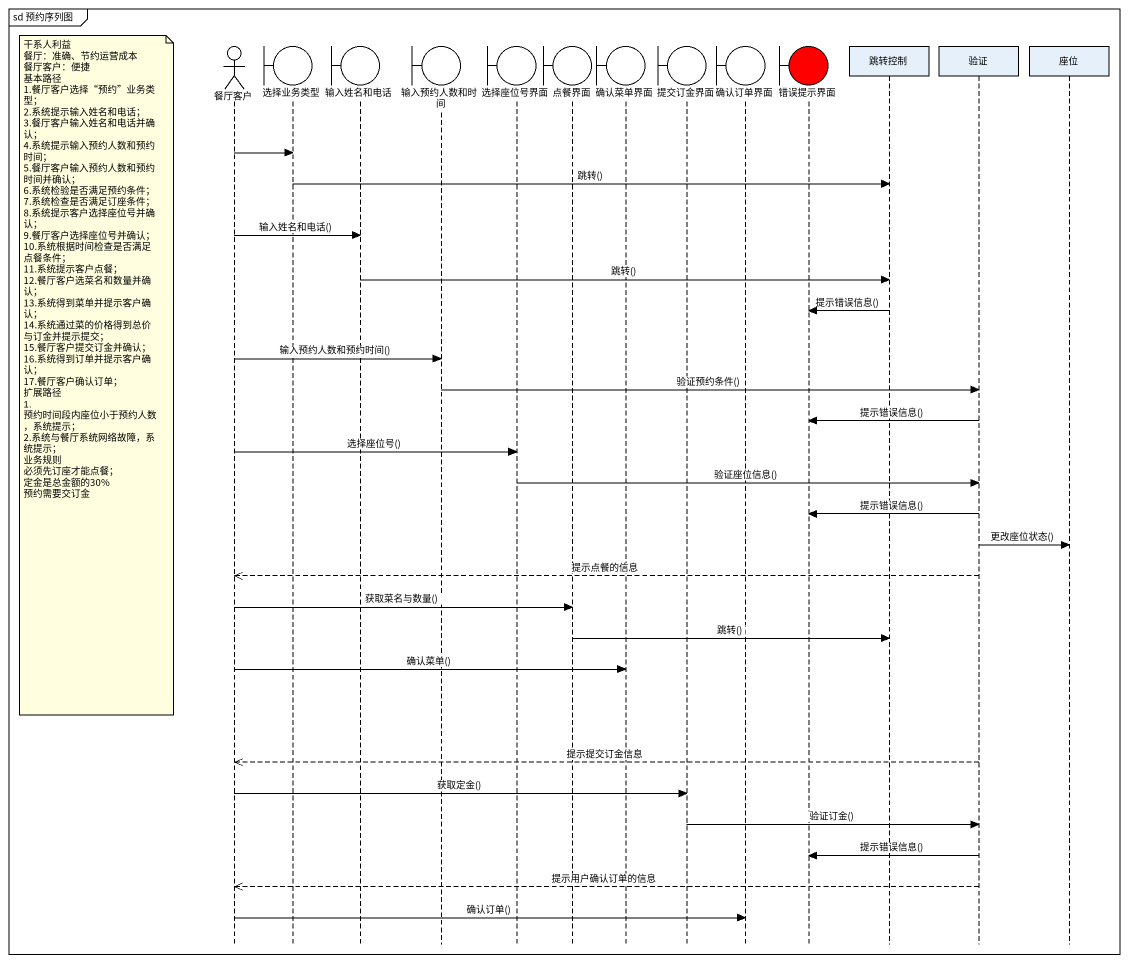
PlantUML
@startuml
mainframe sd 预约序列图
hide footbox
actor 餐厅客户
boundary 选择业务类型
boundary 输入姓名和电话
boundary 输入预约人数和时间
boundary 选择座位号界面
boundary 点餐界面
boundary 确认菜单界面
boundary 提交订金界面
boundary 确认订单界面
boundary 错误提示界面 #FF0000
participant 跳转控制
participant 验证
participant 座位

餐厅客户 -> 选择业务类型
选择业务类型 -> 跳转控制 : 跳转()
餐厅客户 -> 输入姓名和电话 : 输入姓名和电话()
输入姓名和电话 -> 跳转控制 : 跳转()
跳转控制 -> 错误提示界面 : 提示错误信息()
餐厅客户 -> 输入预约人数和时间 : 输入预约人数和预约时间()
note left of 餐厅客户
  干系人利益
  餐厅：准确、节约运营成本
  餐厅客户：便捷
  基本路径
  1.餐厅客户选择“预约”业务类型；
  2.系统提示输入姓名和电话；
  3.餐厅客户输入姓名和电话并确认；
  4.系统提示输入预约人数和预约时间；
  5.餐厅客户输入预约人数和预约时间并确认；
  6.系统检验是否满足预约条件；
  7.系统检查是否满足订座条件；
  8.系统提示客户选择座位号并确认；
  9.餐厅客户选择座位号并确认；
  10.系统根据时间检查是否满足点餐条件；
  11.系统提示客户点餐；
  12.餐厅客户选菜名和数量并确认；
  13.系统得到菜单并提示客户确认；
  14.系统通过菜的价格得到总价与订金并提示提交；
  15.餐厅客户提交订金并确认；
  16.系统得到订单并提示客户确认；
  17.餐厅客户确认订单；
  扩展路径
  1. 预约时间段内座位小于预约人数，系统提示；
  2.系统与餐厅系统网络故障，系统提示；
  业务规则
  必须先订座才能点餐；
  定金是总金额的30%
  预约需要交订金
end note
输入预约人数和时间 -> 验证 : 验证预约条件()
验证 -> 错误提示界面 : 提示错误信息()
餐厅客户 -> 选择座位号界面 : 选择座位号()
选择座位号界面 -> 验证 : 验证座位信息()
验证 -> 错误提示界面 : 提示错误信息()
验证 -> 座位 : 更改座位状态()
验证 -->> 餐厅客户 : 提示点餐的信息
餐厅客户 -> 点餐界面 : 获取菜名与数量()
点餐界面 -> 跳转控制 : 跳转()
餐厅客户 -> 确认菜单界面 : 确认菜单()
验证 -->> 餐厅客户 : 提示提交订金信息
餐厅客户 -> 提交订金界面 : 获取定金()
提交订金界面 -> 验证 : 验证订金()
验证 -> 错误提示界面 : 提示错误信息()
验证 -->> 餐厅客户 : 提示用户确认订单的信息
餐厅客户 -> 确认订单界面 : 确认订单()
@enduml
